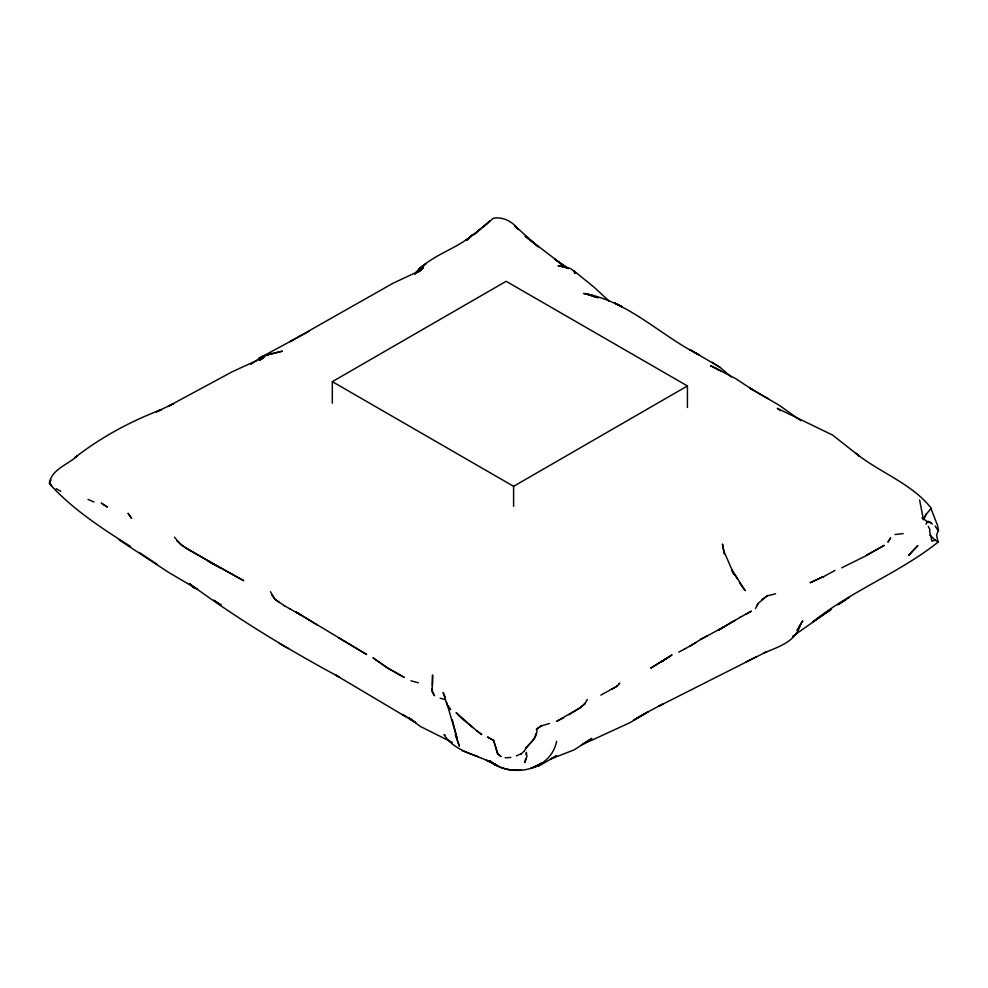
<?xml version="1.0" encoding="UTF-8"?>
<svg xmlns="http://www.w3.org/2000/svg" width="988" height="988" viewBox="0 0 988 988"><rect width="100%" height="100%" fill="white"/><g stroke="black" fill="none" stroke-linecap="round" stroke-linejoin="round"><path stroke-width="1.48" d="M432.472 685.734L432.583 674.977L432.077 691.711L434.584 695.737L432.633 692.106L432.04 688.648M526.098 754.993L526.357 752.387L526.888 756.462L524.887 762.588L525.604 758.846M535.669 733.849L535.261 736.887L532.791 740.481L525.381 748.336M556.627 741.309C550.761 770.862 510.734 778.927 489.776 760.661C497.396 767.738 507.844 770.479 518.045 770.208L509.116 769.738M50.968 479.884L49.4 483.675C72.025 508.894 101.69 528.271 130.441 546.401M926.077 524.22L927.337 521.602L922.002 517.873M524.282 751.176C528.172 743.544 537.941 738.814 536.805 728.971L541.881 725.464L536.286 729.305M756.524 606.224L757.994 603.433M923.348 519.256L925.83 514.575L930.659 509.018L931.338 509.462L937.513 525.369L938.6 530.828M923.36 519.774L926.448 513.933M584.353 704.283L587.354 699.455M415.565 273.33L419.727 268.39L415.565 273.33C428.557 257.288 450.009 251.162 466.484 239.602L470.646 236.947L466.126 240.282M414.799 274.355L416.269 272.243M796.785 630.171L800.058 625.799C794.97 642.077 778.174 646.881 764.144 652.895L766.923 651.574L658.49 706.346L663.417 703.74L643.682 714.151L633.506 720.215L647.98 711.891L630.134 722.574L581.5 744.94L591.787 738.407L574.238 749.83L550.452 759.093L556.689 755.734L538.633 766.132L541.498 762.773M415.528 273.553L425.853 263.66L418.887 269.489M420.443 270.761L423.37 267.513L418.443 272.108M619.254 683.634L619.723 683.14L616.883 686.462L617.339 685.981L611.905 689.229M755.487 608.509L758.537 603.063L767.713 595.431L761.723 599.716M261.499 359.323L264.241 356.779L259.585 360.262M520.824 754.215L523.751 751.498M489.776 220.979L483.181 227.042L493.259 218.274C502.941 216.434 512.871 221.621 518.342 229.599L514.797 225.77L538.349 246.815L525.122 236.231L565.235 266.846L554.713 259.227L568.532 268.613M473.968 234.564L487.615 222.979M250.742 364.424L263.376 355.853L282.358 351.172L270.132 354.173M473.944 234.601L481.551 228.154L466.151 240.133M792.611 636.395L831.414 609.188L812.988 621.773C851.78 590.528 899.389 572.941 938.081 542.116L936.587 535.348L938.155 530.68L935.142 526.024M259.634 360.225L263.277 357.52L232.229 371.76L168.38 406.216L173.406 403.771L156.24 411.86L161.464 409.6C130.465 421.308 101.159 437.165 75.002 457.53L77.237 455.913C68.011 464.607 52.253 468.954 49.4 482.576L51.623 486.084L49.956 483.009M701.011 639.236L690.192 646.004M849.371 597.37L837.824 604.792L846.296 599.346M568.927 714.67L579.968 707.89L584.847 703.752L580.401 707.667L556.726 721.302L563.444 717.782M734.862 620.365L718.35 630.171L740.37 617.241M617.339 685.981L600.865 695.12M718.35 630.171L724.142 626.75L700.603 639.446L706.939 636.149M696.108 642.583L684.425 649.153M332.326 403.19L332.326 381.652L506.152 281.296L687.426 385.95L687.426 407.488M332.326 381.652L513.599 486.318L687.426 385.95M745.681 614.413L751.411 611.127L739.963 617.438M308.836 331.462L290.126 341.539L393.162 283.173L420.196 270.514M822.93 577.029L835.008 570.422M290.126 341.539L292.003 340.514L258.523 358.57L264.833 355.692M866.538 555.281L884.322 545.339L866.884 555.095M684.795 648.968L678.756 652.055M746.101 661.96L755.968 656.921M841.665 567.828L866.525 555.54M516.378 755.894L521.232 753.758M938.081 542.116L935.29 540.14L931.956 541.177L929.56 530.964M541.548 725.884L549.501 723.451M266.278 355.161L268.847 354.507M767.38 595.85L775.568 593.788M894.992 534.533L903.193 533.582M930.931 522.467L926.559 522.183M505.201 757.808L510.784 757.463M593.973 295.832L583.612 293.424C628.022 300.883 660.367 335.426 699.343 355.075L689.76 349.517L719.993 367.338L731.355 376.984M410.909 680.806L418.319 682.794M440.117 698.183L445.551 699.726M592.615 295.832L587.551 294.338L594.961 296.993M594.356 296.548L598.209 297.857M567.507 268.156L559.937 265.463L568.606 268.106L558.109 265.661L570.718 268.588L575.485 272.602M445.267 735.257L443.995 734.59C454.147 751.016 473.882 754.079 489.974 761.872L486.442 760.241L497.322 765.441M461.878 750.559L478.167 756.635M196.921 589.009L168.849 572.534L119.178 539.93M452.368 742.457L420.221 726.39L409.291 718.066L413.898 721.512L408.464 717.905L415.8 722.66L335.438 674.94L339.452 677.138C287.459 649.165 236.725 618.451 189.35 583.451L193.524 587.662L192.66 586.996L196.698 588.836M88.006 499.397L93.984 502.003M495.087 764.786L495.803 765.12L491.431 762.353L496.964 765.589L490.628 762.106L495.988 764.774M289.706 608.744L300.834 615.092L295.684 611.819M338.761 637.865L366.61 654.488L296.079 612.029L316.815 624.824M403.697 715.238L406.821 716.93L402.326 714.485M219.842 567.668L208.307 561.172L243.74 580.697L185.608 548.068L176.728 540.708M493.111 740.123L487.516 737.011L493.605 740.395L497.927 753.906L501.04 756.586L497.421 753.609L493.605 740.395M284.05 605.57L290.089 608.929M279.246 643.398L288.484 648.61M56.131 488.64L60.75 491.283M567.902 268.168L563.876 265.846L567.371 267.921M800.688 420.616L779.52 405.451L749.781 388.111L753.165 390.124L735.455 378.49L715.324 368.092L718.807 370.142M749.781 388.111L768.602 398.954M214.396 564.63L180.952 544.833L174.444 537.176M284.458 605.78L274.911 599.234L271.824 594.937M719.993 367.338L712.002 362.151M157.203 564.395L139.197 552.428M928.399 521.318L932.363 524.035M780.471 410.712L777.26 408.316L832.489 435.004L859.214 456.024L855.756 453.233C879.863 472.746 912.023 483.465 931.338 508.375M478.316 731.985L481.798 734.603L476.698 730.861M279.258 602.495L274.911 599.234L270.403 591.664M477.155 731.108L459.371 716.275L456.098 712.558L472.746 727.464M574.324 271.206L593.961 287.113L609.386 301.34M929.794 535.126L935.29 540.14M732.318 571.817L735.344 575.164L731.799 569.755L734.059 574.596L723.908 551.316L722.45 544.018L724.241 554.107M575.572 272.947L573.633 270.675L575.238 272.849M741.889 586.292L745.199 590.626L735.047 574.744L737.172 578.733M447.564 705.234L450.651 709.68L447.033 704.901L443.13 692.502L445.316 697.392M739.469 582.636L741.062 585.205M574.868 272.997L573.88 270.749M928.3 526.369L930.066 530.062M573.781 270.564L575.065 273.219M452.319 719.721L457.246 738.999L446.576 702.209M919.606 499.928L923.298 518.984M513.599 486.318L513.599 506.313M890.188 538.423L887.977 542.14L890.67 537.904L890.188 538.423M800.935 623.737L799.082 626.837L802.762 620.847L800.935 623.737M917.716 545.66L908.886 555.145L917.716 545.66M470.387 236.589L467.373 239.849L472.746 234.564L470.387 236.589M421.851 266.513L418.949 269.082L422.839 265.784L421.851 266.513M666.9 658.218L650.759 668.123L672.05 654.896L661.478 661.812L666.9 658.218M542.783 762.773L530.741 768.417L538.917 765.317L541.696 763.65L534.422 767.318L542.783 762.773M822.955 576.77L810.37 582.636L822.955 576.77M268.798 354.173L264.685 355.828L271.305 353.321L268.798 354.173M521.071 769.998L513.464 770.109L521.071 769.998M720.561 370.722L710.607 365.708L720.561 370.722M617.5 304.415L614.598 302.97L622.267 306.811L617.5 304.415M101.394 503.201L107.161 506.93L101.394 503.201M404.216 677.41L387.197 667.777L372.995 657.81L387.629 667.999L404.216 677.41M220.892 604.891L213.828 600.334L220.892 604.891M131.515 518.342L128.181 513.414L131.515 518.342M459.296 746.101L455.406 734.578L459.296 746.101"/></g></svg>
